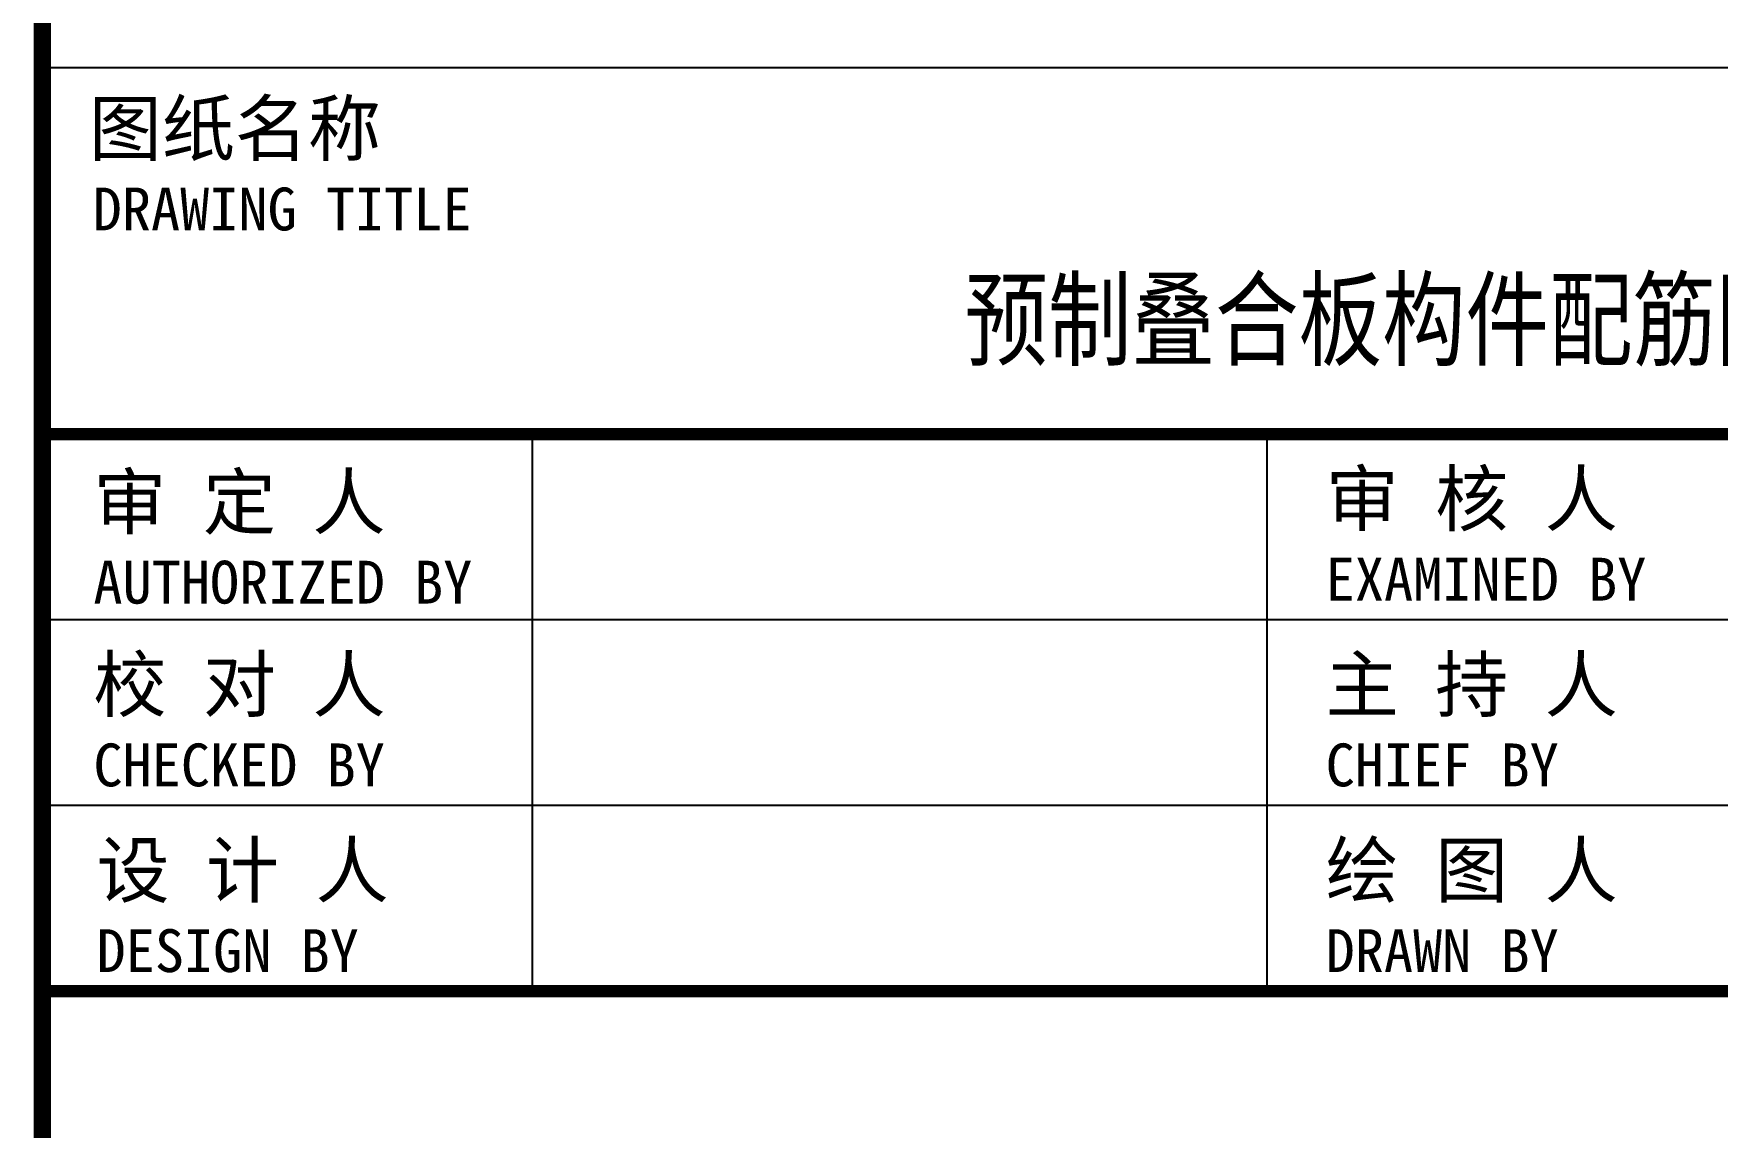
# Model space of a CAD drawing. Header units: millimetres. Extents: x 1735 to 53087, y 855 to 10491.
# Drawn here: x 28197 to 29847, y 2681 to 3754 of the extents above; entities that cross this region are included whole.
import ezdxf
from ezdxf.enums import TextEntityAlignment as Align

# ---------------------------------------------------------------- set-up
doc = ezdxf.new("R2010")
doc.units = ezdxf.units.MM
for name, color, linetype in [('图框名称', 4, 'Continuous'), ('图框签字栏-图框文字', 255, 'Continuous'), ('图框线', 7, 'Continuous')]:
    doc.layers.add(name, color=color, linetype=linetype)
doc.styles.add('图框签字栏$0$宋体', font='', dxfattribs={"width": 0.8})
doc.styles.add('图签-样式 1', font='arial.ttf', dxfattribs={"width": 0.8})
doc.styles.add('图签-黑体', font='simhei.ttf')
doc.styles.get('图框签字栏$0$宋体').set_extended_font_data('NSimSun')

msp = doc.modelspace()

# ---------------------------------------------------------------- linework, layer by layer
at = {"layer": '图框线'}
for p, q in [((28205.2, 3720.5), (30605.9, 3720.5)), ((28685.7, 2814.8), (28685.7, 3361.1)), ((29405.6, 2814.8), (29405.6, 3361.1)), ((30605.9, 3179), (28205.2, 3179)), ((30605.9, 2996.9), (28205.2, 2996.9)), ((30605.9, 2996.9), (28205.2, 2996.9)), ((30605.9, 2814.8), (28205.2, 2814.8)), ((30605.9, 2814.8), (28205.2, 2814.8))]:
    msp.add_line(p, q, dxfattribs=at)
at = {"layer": '图框线', "const_width": 17}
msp.add_lwpolyline([(28205.2, 10341.4), (30605.9, 10341.4), (30605.9, 1731.4), (28205.2, 1731.4)], close=True, dxfattribs=at)
at = {"layer": '图框线', "const_width": 12.1}
for points in [[(28205.2, 3361.1), (30605.9, 3361.1)], [(28205.2, 2814.8), (30605.9, 2814.8)]]:
    msp.add_lwpolyline(points, dxfattribs=at)

# ---------------------------------------------------------------- texts
at = {"layer": '图框名称', "color": 2, "linetype": 'Continuous', "style": '图签-样式 1', "width": 0.8}
msp.add_text('预制叠合板构件配筋图', height=75, rotation=0, dxfattribs=at).set_placement((29518.2, 3436.1), align=Align.CENTER)
at = {"layer": '图框签字栏-图框文字'}
for s, height, style, p in [('图纸名称', 52.5, '图签-黑体', (28250.7, 3634.7)), ('DRAWING TITLE', 42, '图框签字栏$0$宋体', (28254.5, 3560.9)), ('审 定 人', 52.5, '图签-黑体', (28255.2, 3268.5)), ('审 核 人', 52.5, '图签-黑体', (29463, 3271.6)), ('AUTHORIZED BY', 42, '图框签字栏$0$宋体', (28255.2, 3195)), ('EXAMINED BY', 42, '图框签字栏$0$宋体', (29463, 3197.9)), ('校 对 人', 52.5, '图签-黑体', (28255.2, 3089.5)), ('主 持 人', 52.5, '图签-黑体', (29462.9, 3089.5)), ('CHECKED BY', 42, '图框签字栏$0$宋体', (28255.2, 3015.8)), ('CHIEF BY', 42, '图框签字栏$0$宋体', (29462.9, 3015.8)), ('设 计 人', 52.5, '图签-黑体', (28258.3, 2907.4)), ('绘 图 人', 52.5, '图签-黑体', (29462.9, 2907.4)), ('DESIGN BY', 42, '图框签字栏$0$宋体', (28258.3, 2833.7)), ('DRAWN BY', 42, '图框签字栏$0$宋体', (29462.9, 2833.7))]:
    msp.add_text(s, height=height, dxfattribs=dict(at, style=style)).set_placement(p)

doc.saveas('drawing.dxf')
